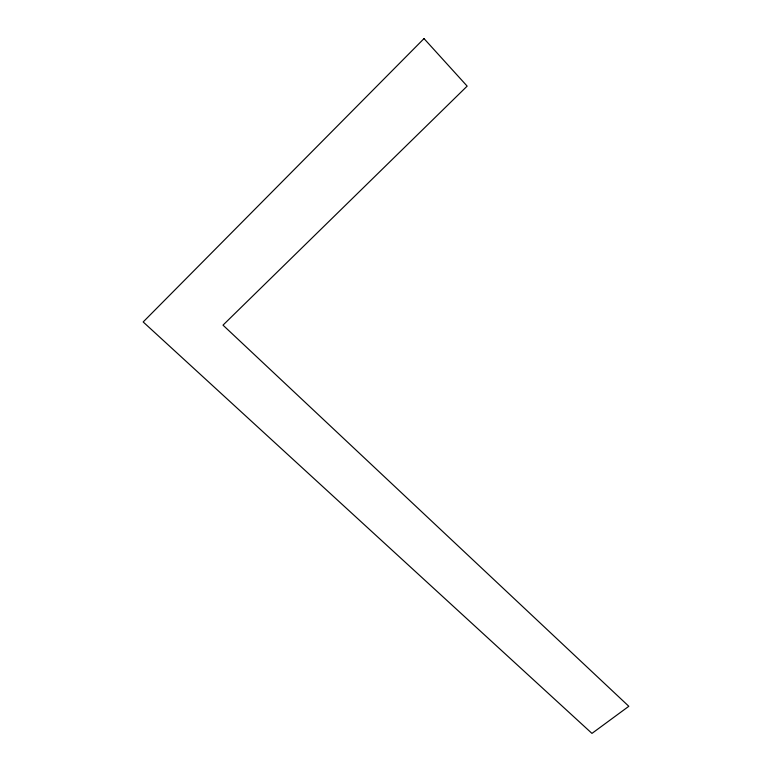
<?xml version="1.0" encoding="UTF-8"?>
<svg xmlns="http://www.w3.org/2000/svg" width="772" height="772" viewBox="0 0 772 772"><rect width="100%" height="100%" fill="white"/><g stroke="black" fill="none" stroke-linecap="round" stroke-linejoin="round"><path stroke-width="1.16" d="M424.011 38.6L143.177 321.963L591.96 733.4L628.823 706.293L223.002 325.147L467.156 86.126L424.011 38.6"/></g></svg>
